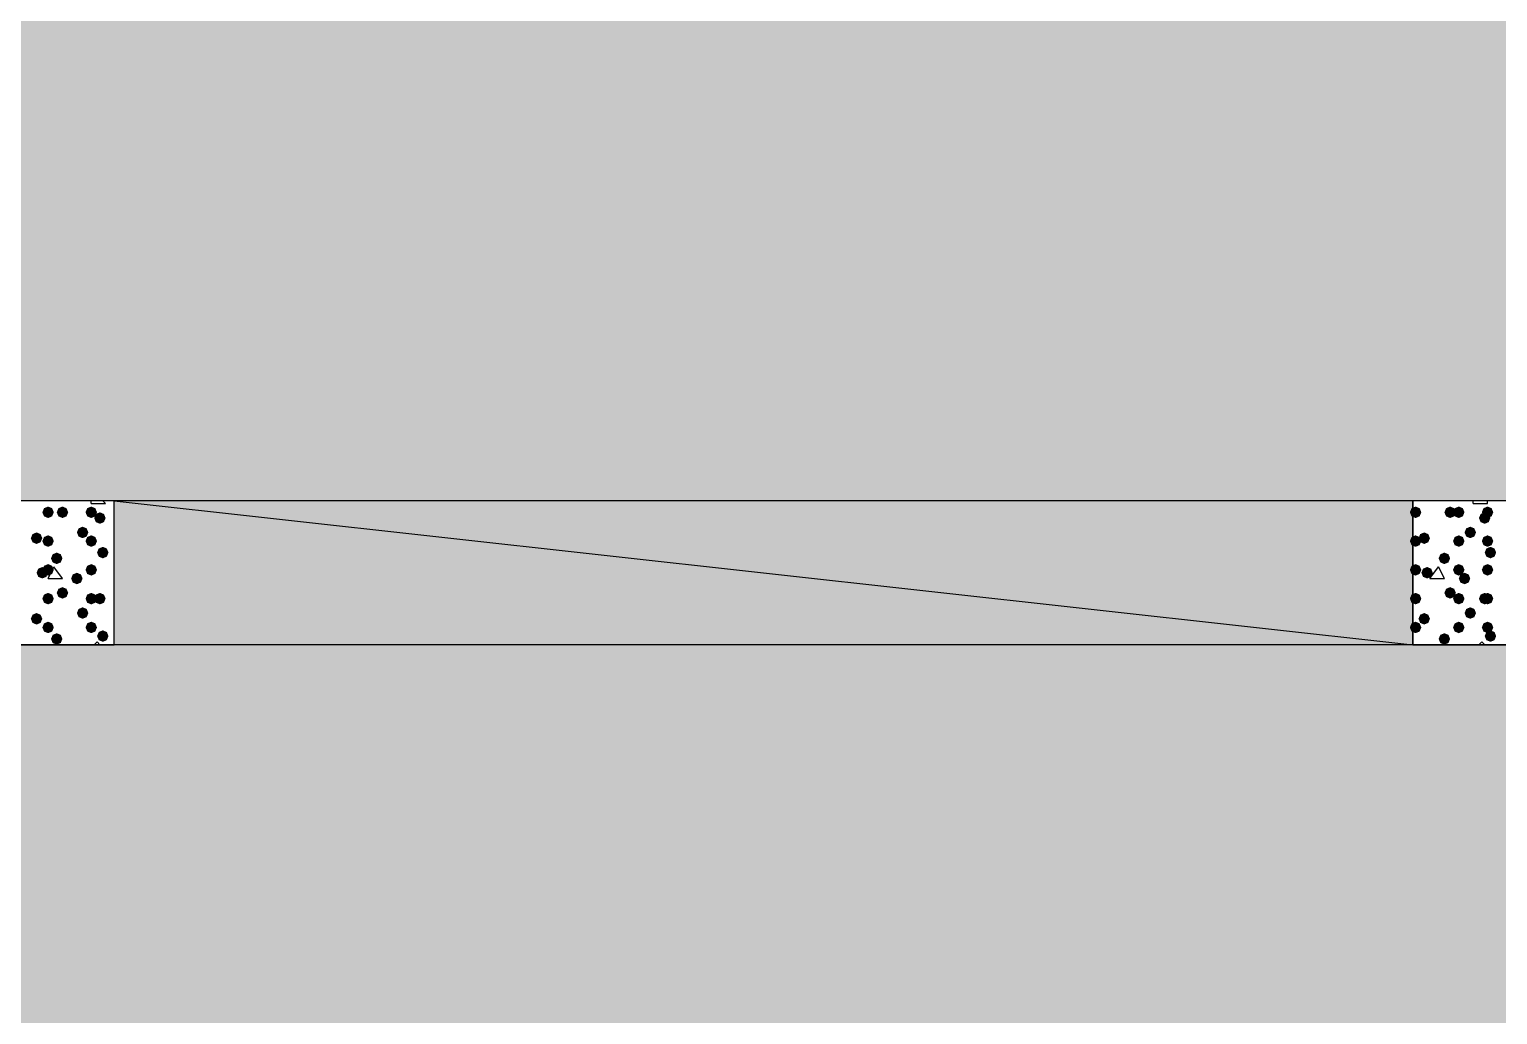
# Model space of a CAD drawing. Header units: millimetres. Extents: x 0 to 420, y 0 to 297.
# Drawn here: x 152.34 to 173.93, y 214.91 to 229.39 of the extents above; entities that cross this region are included whole.
import ezdxf

# ---------------------------------------------------------------- set-up
doc = ezdxf.new("R2010")
doc.units = ezdxf.units.MM
doc.layers.get('0').update_dxf_attribs({"linetype": 'CONTINUOUS'})

msp = doc.modelspace()

# ---------------------------------------------------------------- hatches: boundary and pattern name
at = {"true_color": 0x000008}
h = msp.add_hatch(color=0, dxfattribs=at)
h.paths.add_polyline_path([(378.544667, 241.511667), (32.469667, 241.511667), (378.544667, 222.461667)], flags=0)
h.paths.add_polyline_path([(32.469667, 241.511667), (378.544667, 222.461667), (32.469667, 222.461667)], flags=0)
h = msp.add_hatch(color=0, dxfattribs=at)
h.paths.add_polyline_path([(172.677667, 222.461667), (153.585333, 222.461667), (172.677667, 220.345)], flags=0)
h.paths.add_polyline_path([(153.585333, 222.461667), (172.677667, 220.345), (153.585333, 220.345)], flags=0)
at = {"true_color": 0x000007}
for points in [[(152.696333, 222.292333), (152.671462, 222.232537), (152.611667, 222.207667), (152.551871, 222.232537), (152.527, 222.292333), (152.551871, 222.352129), (152.611667, 222.377), (152.671462, 222.352129)], [(152.908, 222.292333), (152.883129, 222.232537), (152.823333, 222.207667), (152.763537, 222.232537), (152.738667, 222.292333), (152.763537, 222.352129), (152.823333, 222.377), (152.883129, 222.352129)], [(153.331333, 222.292333), (153.306462, 222.232537), (153.246667, 222.207667), (153.186871, 222.232537), (153.162, 222.292333), (153.186871, 222.352129), (153.246667, 222.377), (153.306462, 222.352129)], [(153.458333, 222.207667), (153.433462, 222.147871), (153.373667, 222.123), (153.313871, 222.147871), (153.289, 222.207667), (153.313871, 222.267462), (153.373667, 222.292333), (153.433462, 222.267463)], [(172.804667, 222.292333), (172.779796, 222.232537), (172.72, 222.207667), (172.660204, 222.232537), (172.635333, 222.292333), (172.660204, 222.352129), (172.72, 222.377), (172.779796, 222.352129)], [(173.312667, 222.292333), (173.287796, 222.232537), (173.228, 222.207667), (173.168204, 222.232537), (173.143333, 222.292333), (173.168204, 222.352129), (173.228, 222.377), (173.287796, 222.352129)], [(173.439667, 222.292333), (173.414796, 222.232537), (173.355, 222.207667), (173.295204, 222.232537), (173.270333, 222.292333), (173.295204, 222.352129), (173.355, 222.377), (173.414796, 222.352129)], [(173.820667, 222.207667), (173.795796, 222.147871), (173.736, 222.123), (173.676204, 222.147871), (173.651333, 222.207667), (173.676204, 222.267462), (173.736, 222.292333), (173.795796, 222.267463)], [(173.863, 222.292333), (173.838129, 222.232537), (173.778333, 222.207667), (173.718538, 222.232537), (173.693667, 222.292333), (173.718537, 222.352129), (173.778333, 222.377), (173.838129, 222.352129)], [(152.527, 221.911333), (152.502129, 221.851537), (152.442333, 221.826667), (152.382538, 221.851537), (152.357667, 221.911333), (152.382537, 221.971129), (152.442333, 221.996), (152.502129, 221.971129)], [(152.696333, 221.869), (152.671462, 221.809204), (152.611667, 221.784333), (152.551871, 221.809204), (152.527, 221.869), (152.551871, 221.928796), (152.611667, 221.953667), (152.671462, 221.928796)], [(153.204333, 221.996), (153.179463, 221.936204), (153.119667, 221.911333), (153.059871, 221.936204), (153.035, 221.996), (153.059871, 222.055796), (153.119667, 222.080667), (153.179462, 222.055796)], [(153.331333, 221.869), (153.306462, 221.809204), (153.246667, 221.784333), (153.186871, 221.809204), (153.162, 221.869), (153.186871, 221.928796), (153.246667, 221.953667), (153.306462, 221.928796)], [(172.804667, 221.869), (172.779796, 221.809204), (172.72, 221.784333), (172.660204, 221.809204), (172.635333, 221.869), (172.660204, 221.928796), (172.72, 221.953667), (172.779796, 221.928796)], [(172.931667, 221.911333), (172.906796, 221.851537), (172.847, 221.826667), (172.787204, 221.851537), (172.762333, 221.911333), (172.787204, 221.971129), (172.847, 221.996), (172.906796, 221.971129)], [(173.439667, 221.869), (173.414796, 221.809204), (173.355, 221.784333), (173.295204, 221.809204), (173.270333, 221.869), (173.295204, 221.928796), (173.355, 221.953667), (173.414796, 221.928796)], [(173.609, 221.996), (173.584129, 221.936204), (173.524333, 221.911333), (173.464538, 221.936204), (173.439667, 221.996), (173.464537, 222.055796), (173.524333, 222.080667), (173.584129, 222.055796)], [(173.863, 221.869), (173.838129, 221.809204), (173.778333, 221.784333), (173.718538, 221.809204), (173.693667, 221.869), (173.718537, 221.928796), (173.778333, 221.953667), (173.838129, 221.928796)], [(153.500667, 221.699667), (153.475796, 221.639871), (153.416, 221.615), (153.356204, 221.639871), (153.331333, 221.699667), (153.356204, 221.759462), (153.416, 221.784333), (153.475796, 221.759463)], [(173.905333, 221.699667), (173.880462, 221.639871), (173.820667, 221.615), (173.760871, 221.639871), (173.736, 221.699667), (173.760871, 221.759462), (173.820667, 221.784333), (173.880462, 221.759463)], [(152.696333, 221.445667), (152.671462, 221.385871), (152.611667, 221.361), (152.551871, 221.385871), (152.527, 221.445667), (152.551871, 221.505462), (152.611667, 221.530333), (152.671462, 221.505463)], [(152.823333, 221.615), (152.798463, 221.555204), (152.738667, 221.530333), (152.678871, 221.555204), (152.654, 221.615), (152.678871, 221.674796), (152.738667, 221.699667), (152.798462, 221.674796)], [(153.331333, 221.445667), (153.306462, 221.385871), (153.246667, 221.361), (153.186871, 221.385871), (153.162, 221.445667), (153.186871, 221.505462), (153.246667, 221.530333), (153.306462, 221.505463)], [(172.804667, 221.445667), (172.779796, 221.385871), (172.72, 221.361), (172.660204, 221.385871), (172.635333, 221.445667), (172.660204, 221.505462), (172.72, 221.530333), (172.779796, 221.505463)], [(173.228, 221.615), (173.203129, 221.555204), (173.143333, 221.530333), (173.083538, 221.555204), (173.058667, 221.615), (173.083537, 221.674796), (173.143333, 221.699667), (173.203129, 221.674796)], [(173.439667, 221.445667), (173.414796, 221.385871), (173.355, 221.361), (173.295204, 221.385871), (173.270333, 221.445667), (173.295204, 221.505462), (173.355, 221.530333), (173.414796, 221.505463)], [(173.863, 221.445667), (173.838129, 221.385871), (173.778333, 221.361), (173.718538, 221.385871), (173.693667, 221.445667), (173.718537, 221.505462), (173.778333, 221.530333), (173.838129, 221.505463)], [(152.611667, 221.403333), (152.586796, 221.343537), (152.527, 221.318667), (152.467204, 221.343537), (152.442333, 221.403333), (152.467204, 221.463129), (152.527, 221.488), (152.586796, 221.463129)], [(153.119667, 221.318667), (153.094796, 221.258871), (153.035, 221.234), (152.975204, 221.258871), (152.950333, 221.318667), (152.975204, 221.378462), (153.035, 221.403333), (153.094796, 221.378463)], [(172.974, 221.403333), (172.949129, 221.343537), (172.889333, 221.318667), (172.829538, 221.343537), (172.804667, 221.403333), (172.829537, 221.463129), (172.889333, 221.488), (172.949129, 221.463129)], [(173.524333, 221.318667), (173.499462, 221.258871), (173.439667, 221.234), (173.379871, 221.258871), (173.355, 221.318667), (173.379871, 221.378462), (173.439667, 221.403333), (173.499462, 221.378463)], [(152.696333, 221.022333), (152.671462, 220.962537), (152.611667, 220.937667), (152.551871, 220.962537), (152.527, 221.022333), (152.551871, 221.082129), (152.611667, 221.107), (152.671462, 221.082129)], [(152.908, 221.107), (152.883129, 221.047204), (152.823333, 221.022333), (152.763537, 221.047204), (152.738667, 221.107), (152.763537, 221.166796), (152.823333, 221.191667), (152.883129, 221.166796)], [(153.331333, 221.022333), (153.306462, 220.962537), (153.246667, 220.937667), (153.186871, 220.962537), (153.162, 221.022333), (153.186871, 221.082129), (153.246667, 221.107), (153.306462, 221.082129)], [(153.458333, 221.022333), (153.433462, 220.962537), (153.373667, 220.937667), (153.313871, 220.962537), (153.289, 221.022333), (153.313871, 221.082129), (153.373667, 221.107), (153.433462, 221.082129)], [(172.804667, 221.022333), (172.779796, 220.962537), (172.72, 220.937667), (172.660204, 220.962537), (172.635333, 221.022333), (172.660204, 221.082129), (172.72, 221.107), (172.779796, 221.082129)], [(173.312667, 221.107), (173.287796, 221.047204), (173.228, 221.022333), (173.168204, 221.047204), (173.143333, 221.107), (173.168204, 221.166796), (173.228, 221.191667), (173.287796, 221.166796)], [(173.439667, 221.022333), (173.414796, 220.962537), (173.355, 220.937667), (173.295204, 220.962537), (173.270333, 221.022333), (173.295204, 221.082129), (173.355, 221.107), (173.414796, 221.082129)], [(173.820667, 221.022333), (173.795796, 220.962537), (173.736, 220.937667), (173.676204, 220.962537), (173.651333, 221.022333), (173.676204, 221.082129), (173.736, 221.107), (173.795796, 221.082129)], [(173.863, 221.022333), (173.838129, 220.962537), (173.778333, 220.937667), (173.718538, 220.962537), (173.693667, 221.022333), (173.718537, 221.082129), (173.778333, 221.107), (173.838129, 221.082129)], [(153.204333, 220.810667), (153.179463, 220.750871), (153.119667, 220.726), (153.059871, 220.750871), (153.035, 220.810667), (153.059871, 220.870462), (153.119667, 220.895333), (153.179462, 220.870463)], [(173.609, 220.810667), (173.584129, 220.750871), (173.524333, 220.726), (173.464538, 220.750871), (173.439667, 220.810667), (173.464537, 220.870462), (173.524333, 220.895333), (173.584129, 220.870463)], [(152.527, 220.726), (152.502129, 220.666204), (152.442333, 220.641333), (152.382538, 220.666204), (152.357667, 220.726), (152.382537, 220.785796), (152.442333, 220.810667), (152.502129, 220.785796)], [(152.696333, 220.599), (152.671462, 220.539204), (152.611667, 220.514333), (152.551871, 220.539204), (152.527, 220.599), (152.551871, 220.658796), (152.611667, 220.683667), (152.671462, 220.658796)], [(153.331333, 220.599), (153.306462, 220.539204), (153.246667, 220.514333), (153.186871, 220.539204), (153.162, 220.599), (153.186871, 220.658796), (153.246667, 220.683667), (153.306462, 220.658796)], [(172.804667, 220.599), (172.779796, 220.539204), (172.72, 220.514333), (172.660204, 220.539204), (172.635333, 220.599), (172.660204, 220.658796), (172.72, 220.683667), (172.779796, 220.658796)], [(172.931667, 220.726), (172.906796, 220.666204), (172.847, 220.641333), (172.787204, 220.666204), (172.762333, 220.726), (172.787204, 220.785796), (172.847, 220.810667), (172.906796, 220.785796)], [(173.439667, 220.599), (173.414796, 220.539204), (173.355, 220.514333), (173.295204, 220.539204), (173.270333, 220.599), (173.295204, 220.658796), (173.355, 220.683667), (173.414796, 220.658796)], [(173.863, 220.599), (173.838129, 220.539204), (173.778333, 220.514333), (173.718538, 220.539204), (173.693667, 220.599), (173.718537, 220.658796), (173.778333, 220.683667), (173.838129, 220.658796)], [(152.823333, 220.429667), (152.798463, 220.369871), (152.738667, 220.345), (152.678871, 220.369871), (152.654, 220.429667), (152.678871, 220.489462), (152.738667, 220.514333), (152.798462, 220.489463)], [(153.500667, 220.472), (153.475796, 220.412204), (153.416, 220.387333), (153.356204, 220.412204), (153.331333, 220.472), (153.356204, 220.531796), (153.416, 220.556667), (153.475796, 220.531796)], [(173.228, 220.429667), (173.203129, 220.369871), (173.143333, 220.345), (173.083538, 220.369871), (173.058667, 220.429667), (173.083537, 220.489462), (173.143333, 220.514333), (173.203129, 220.489463)], [(173.905333, 220.472), (173.880462, 220.412204), (173.820667, 220.387333), (173.760871, 220.412204), (173.736, 220.472), (173.760871, 220.531796), (173.820667, 220.556667), (173.880462, 220.531796)]]:
    msp.add_hatch(color=0, dxfattribs=at).paths.add_polyline_path(points, flags=0)
at = {"true_color": 0x000008}
h = msp.add_hatch(color=0, dxfattribs=at)
h.paths.add_polyline_path([(193.844333, 220.345), (32.469667, 220.345), (193.844333, 201.252667)], flags=0)
h.paths.add_polyline_path([(32.469667, 220.345), (193.844333, 201.252667), (32.469667, 201.252667)], flags=0)

# ---------------------------------------------------------------- linework, layer by layer
at = {"color": 0, "true_color": 0x000008}
for points in [[(32.469667, 241.511667), (378.544667, 222.461667), (32.469667, 222.461667)], [(172.677667, 222.461667), (153.585333, 222.461667), (172.677667, 220.345)], [(153.585333, 222.461667), (172.677667, 220.345), (153.585333, 220.345)], [(193.844333, 220.345), (32.469667, 220.345), (193.844333, 201.252667)]]:
    msp.add_lwpolyline(points, close=True, dxfattribs=at)
at = {"color": 0, "true_color": 0x000007}
for points in [[(151.468667, 222.461667), (151.468667, 220.345), (153.585333, 220.345), (153.585333, 222.461667)], [(172.677667, 222.461667), (172.677667, 220.345), (174.794333, 220.345), (174.794333, 222.461667)]]:
    msp.add_lwpolyline(points, close=True, dxfattribs=at)
for points in [[(153.246667, 222.419333), (153.246667, 222.461667)], [(153.246667, 222.419333), (153.458333, 222.419333)], [(153.458333, 222.419333), (153.416, 222.461667)], [(173.566667, 222.419333), (173.566667, 222.461667)], [(173.566667, 222.419333), (173.778333, 222.419333)], [(173.778333, 222.419333), (173.778333, 222.461667)], [(152.611667, 221.318667), (152.696333, 221.488)], [(152.611667, 221.318667), (152.823333, 221.318667)], [(152.823333, 221.318667), (152.696333, 221.488)], [(172.931667, 221.318667), (173.058667, 221.488)], [(172.931667, 221.318667), (173.143333, 221.318667)], [(173.143333, 221.318667), (173.058667, 221.488)], [(153.289, 220.345), (153.331333, 220.387333)], [(153.373667, 220.345), (153.331333, 220.387333)], [(173.651333, 220.345), (173.693667, 220.387333)], [(173.736, 220.345), (173.693667, 220.387333)]]:
    msp.add_lwpolyline(points, dxfattribs=at)

doc.saveas('drawing.dxf')
